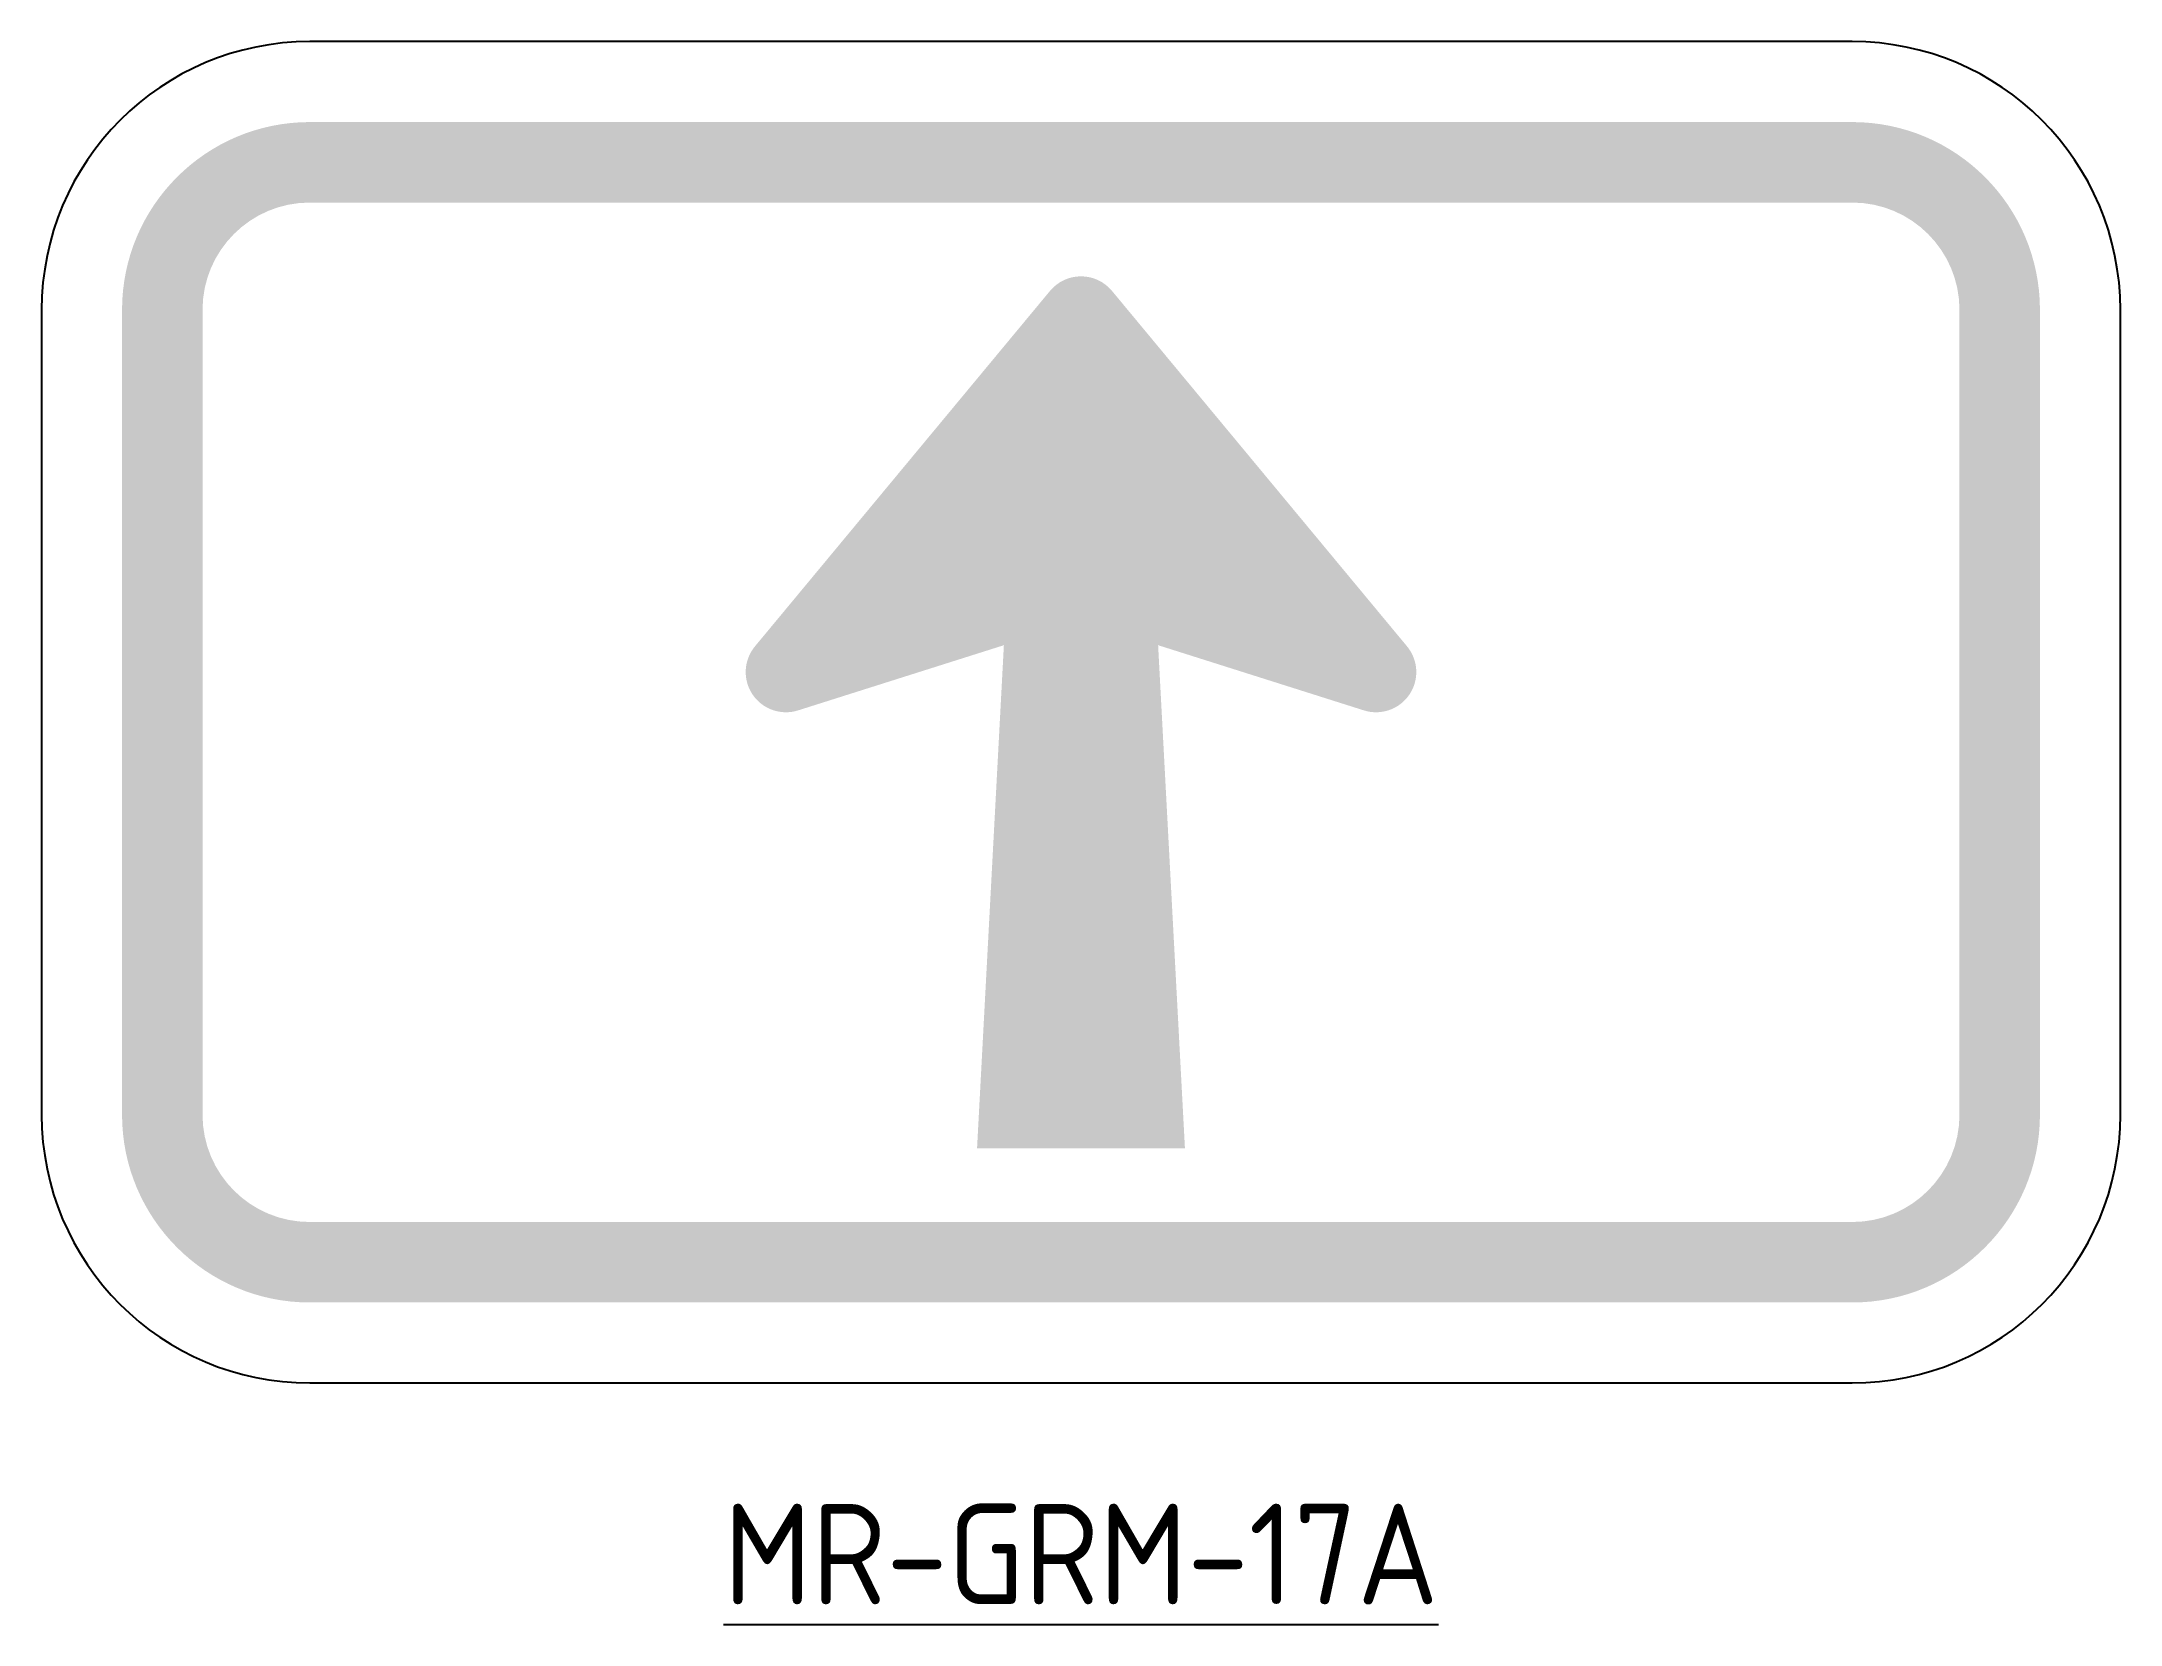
# Model space of a CAD drawing. Extents: x -31 to 31, y -7.2 to 40.
import ezdxf

# ---------------------------------------------------------------- set-up
doc = ezdxf.new("R2010")
doc.units = 0
doc.layers.add('_BLACK', color=7, linetype='Continuous', true_color=0x0a0a0a)
doc.layers.add('T35', color=3, linetype='Continuous')
doc.styles.add('T35', font='isocp2.shx', dxfattribs={"height": 3.5})

msp = doc.modelspace()

# ---------------------------------------------------------------- hatches: boundary and pattern name
at = {"layer": '_BLACK'}
h = msp.add_hatch(color=256, dxfattribs=at)
h.dxf.hatch_style = 1
edge = h.paths.add_edge_path(flags=16)
edge.add_arc((-23, 8), 3.2, 180, 270)
edge.add_line((-23, 4.800000000000001), (23, 4.800000000000001))
edge.add_arc((23, 8), 3.2, 270, 360)
edge.add_line((26.2, 8), (26.2, 32))
edge.add_arc((23, 32), 3.2, 0, 90)
edge.add_line((23, 35.2), (-23, 35.2))
edge.add_arc((-23, 32), 3.2, 90, 180)
edge.add_line((-26.2, 32), (-26.2, 8))
edge = h.paths.add_edge_path()
edge.add_arc((-23, 8), 5.600000000000001, 180, 270)
edge.add_line((-23, 2.4), (23, 2.4))
edge.add_arc((23, 8), 5.600000000000001, 270, 360)
edge.add_line((28.6, 8), (28.6, 32))
edge.add_arc((23, 32), 5.600000000000001, 0, 90)
edge.add_line((23, 37.6), (-23, 37.6))
edge.add_arc((-23, 32), 5.600000000000001, 90, 180)
edge.add_line((-28.6, 32), (-28.6, 8))
h = msp.add_hatch(color=256, dxfattribs=at)
h.dxf.hatch_style = 1
edge = h.paths.add_edge_path()
edge.add_line((-3.1, 7), (-2.3, 22))
edge.add_line((-2.3, 22), (-8.437662841140446, 20.05601058426682))
edge.add_arc((-8.8, 21.2), 1.199999999999968, 140.3009265165274, 287.5746200584515, ccw=False)
edge.add_line((-9.723291861171857, 21.96650645078417), (-0.9232918611718564, 32.56650645078417))
edge.add_arc((0, 31.8), 1.199999999999969, 39.699073483473626, 140.3009265165264, ccw=False)
edge.add_line((0.923291861171856, 32.56650645078417), (9.723291861171857, 21.96650645078426))
edge.add_arc((8.8, 21.2), 1.200000000000031, -107.57462005844718, 39.69907348347681, ccw=False)
edge.add_line((8.437662841140536, 20.05601058426673), (2.3, 22))
edge.add_line((2.3, 22), (3.100000000000001, 7))
edge.add_line((3.1, 7), (-3.1, 7))

# ---------------------------------------------------------------- linework, layer by layer
msp.add_lwpolyline([(-31, 8, 0.414213562373095), (-23, 0), (23, 0, 0.414213562373095), (31, 8), (31, 32, 0.414213562373095), (23, 40), (-23, 40, 0.414213562373095), (-31, 32)], format="xyb", close=True, dxfattribs=at)

# ---------------------------------------------------------------- texts
at = {"layer": 'T35', "insert": (0, -3.6), "char_height": 3, "attachment_point": 2, "style": 'T35'}
msp.add_mtext('{\\LMR-GRM-17A}', dxfattribs=at)

doc.saveas('drawing.dxf')
